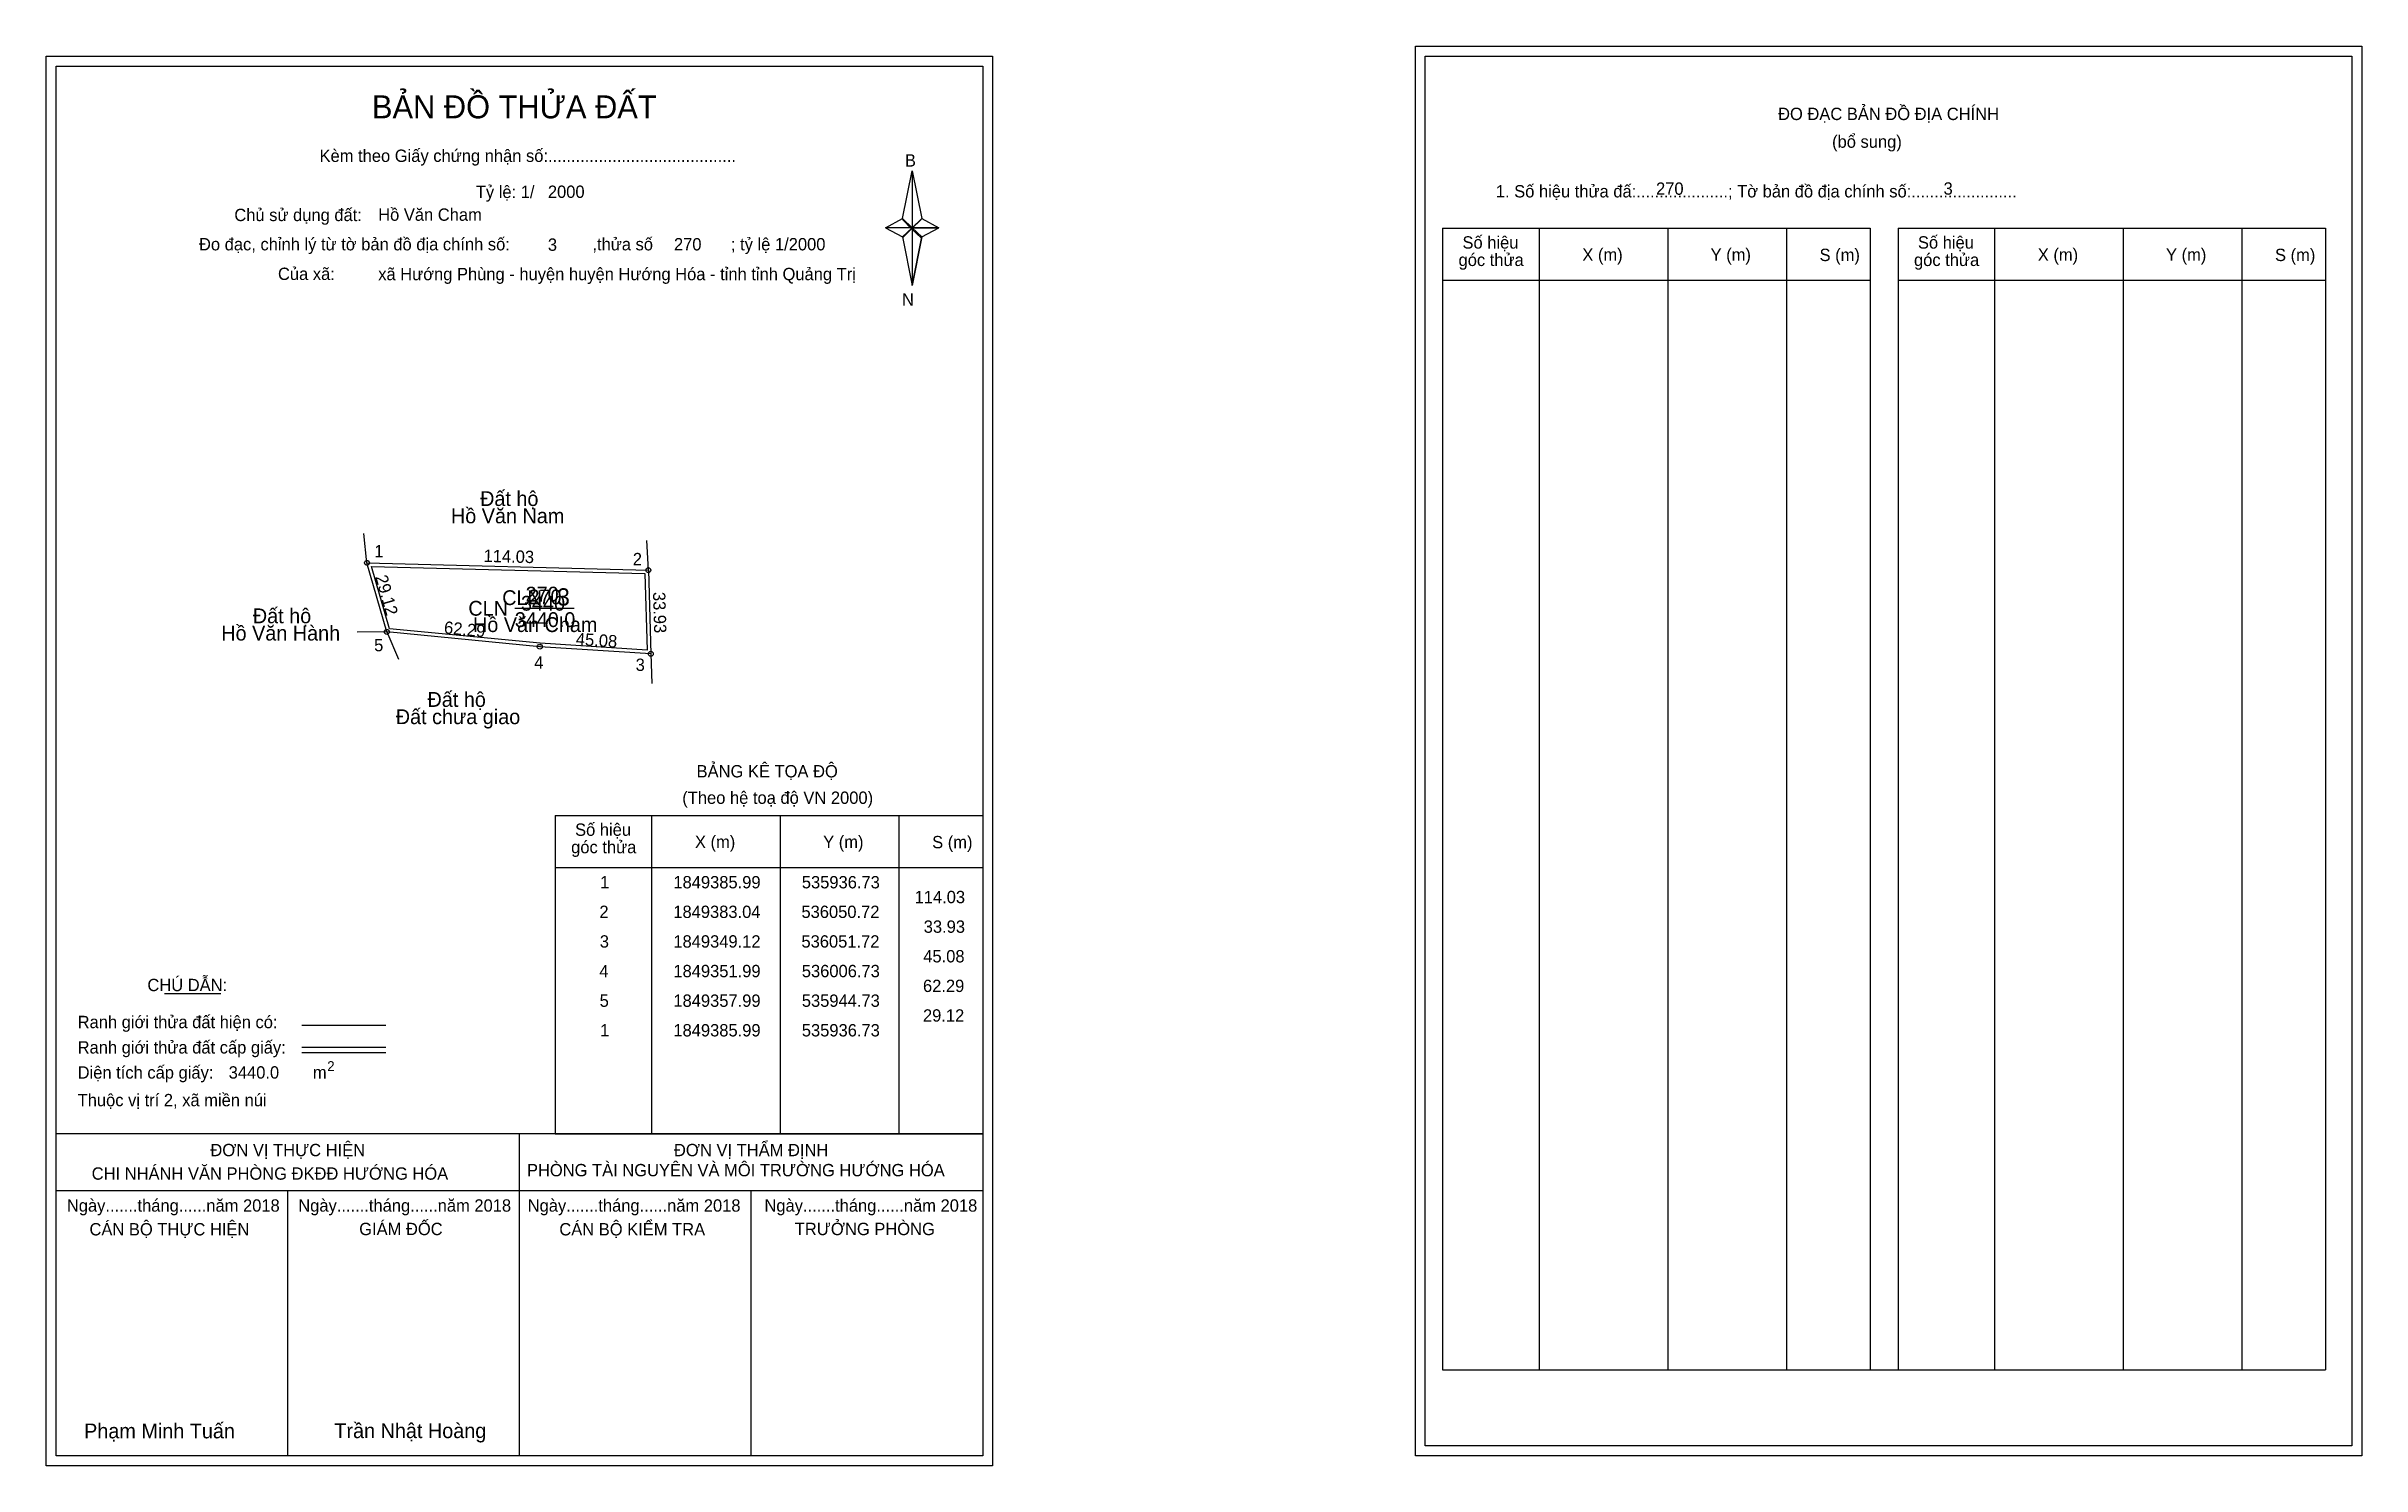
# Model space of a CAD drawing. Extents: x 535807 to 536745, y 1849020 to 1849595.
import ezdxf

# ---------------------------------------------------------------- set-up
doc = ezdxf.new("R2010")
doc.units = 0
for name, color, linetype in [('Level 1', 7, 'Continuous'), ('Level 10', 7, 'Continuous'), ('Level 11', 7, 'Continuous'), ('Level 13', 7, 'Continuous'), ('Level 2', 7, 'Continuous'), ('Level 27', 7, 'Continuous'), ('Level 3', 7, 'Continuous'), ('Level 36', 7, 'Continuous'), ('Level 4', 7, 'Continuous'), ('Level 49', 7, 'Continuous'), ('Level 5', 7, 'Continuous'), ('Level 53', 7, 'Continuous'), ('Level 55', 7, 'Continuous'), ('Level 6', 7, 'Continuous'), ('Level 63', 7, 'Continuous'), ('Level 7', 7, 'Continuous'), ('Level 9', 7, 'Continuous')]:
    doc.layers.add(name, color=color, linetype=linetype)

msp = doc.modelspace()

# ---------------------------------------------------------------- linework, layer by layer
at = {"layer": 'Level 1'}
for p, q in [((535810.82, 1849587.28), (535810.82, 1849587.28)), ((536365.46, 1849591.28), (536365.46, 1849591.28)), ((536153.66, 1849525.52), (536157.6, 1849544.8)), ((536157.6, 1849544.8), (536157.6, 1849521.75)), ((536157.6, 1849544.8), (536161.53, 1849525.52)), ((536146.77, 1849521.75), (536153.66, 1849525.52)), ((536153.66, 1849525.52), (536157.6, 1849521.75)), ((536157.3, 1849521.31), (536153.66, 1849525.08)), ((536157.6, 1849521.75), (536153.66, 1849518.07)), ((536157.3, 1849521.31), (536153.66, 1849517.63)), ((536153.66, 1849517.63), (536157.3, 1849521.31)), ((536153.66, 1849518.07), (536157.6, 1849498.35)), ((536161.24, 1849525.08), (536157.3, 1849521.31)), ((536157.3, 1849521.31), (536161.24, 1849525.08)), ((536161.24, 1849517.63), (536157.3, 1849521.31)), ((536161.53, 1849525.52), (536157.6, 1849521.75)), ((536157.6, 1849521.75), (536157.6, 1849498.35)), ((536157.6, 1849521.75), (536168.42, 1849521.75)), ((536157.6, 1849521.75), (536161.53, 1849518.07)), ((536161.53, 1849518.07), (536157.6, 1849498.35)), ((536161.53, 1849518.07), (536168.42, 1849521.75)), ((536372.53, 1849521.57), (536545.73, 1849521.57)), ((536411.71, 1849059.04), (536411.71, 1849521.57)), ((536463.85, 1849059.04), (536463.85, 1849521.57)), ((536511.8, 1849521.57), (536511.8, 1849059.04)), ((536545.73, 1849521.57), (536545.73, 1849059.04)), ((536557.04, 1849521.57), (536730.25, 1849521.57)), ((536596.22, 1849059.04), (536596.22, 1849521.57)), ((536648.37, 1849059.04), (536648.37, 1849521.57)), ((536696.31, 1849521.57), (536696.31, 1849059.04)), ((536730.25, 1849521.57), (536730.25, 1849059.04)), ((536372.53, 1849500.52), (536545.73, 1849500.52)), ((536557.04, 1849500.52), (536730.25, 1849500.52)), ((536013.01, 1849283.63), (536186.21, 1849283.63)), ((536052.19, 1849154.58), (536052.19, 1849283.63)), ((536104.33, 1849154.58), (536104.33, 1849283.63)), ((536152.27, 1849283.63), (536152.27, 1849154.58)), ((536013.01, 1849262.57), (536186.21, 1849262.57)), ((535854.65, 1849211.41), (535877.46, 1849211.41)), ((535910.38, 1849198.6), (535944.41, 1849198.6)), ((535910.38, 1849189.71), (535944.41, 1849189.71)), ((535910.38, 1849187.52), (535944.41, 1849187.52)), ((536024.47, 1849154.58), (535810.81, 1849154.58)), ((536186.21, 1849154.58), (535976.53, 1849154.58)), ((535998.51, 1849024.13), (535998.51, 1849154.58)), ((536013.01, 1849154.57), (536186.21, 1849154.57)), ((536186.21, 1849131.48), (535810.81, 1849131.48)), ((535904.66, 1849024.13), (535904.66, 1849131.48)), ((536092.36, 1849024.13), (536092.36, 1849131.48)), ((536372.53, 1849059.04), (536730.25, 1849059.04)), ((536186.21, 1849024.13), (536186.21, 1849024.13)), ((536740.86, 1849028.13), (536740.86, 1849028.13))]:
    msp.add_line(p, q, dxfattribs=at)
for points in [[(536153.66, 1849525.52), (536157.6, 1849544.8), (536157.6, 1849521.75)], [(536146.77, 1849521.75), (536153.66, 1849518.07), (536157.6, 1849521.75)], [(536157.6, 1849521.75), (536161.53, 1849525.52), (536168.42, 1849521.75)], [(536157.6, 1849521.75), (536157.6, 1849498.35), (536161.53, 1849518.07)]]:
    msp.add_lwpolyline(points, close=True, dxfattribs=at)
at = {"layer": 'Level 10'}
msp.add_line((536051.72, 1849349.12), (536006.73, 1849351.99), dxfattribs=at)
for points in [[(536050.72, 1849383.04), (536051.72, 1849349.12), (536006.73, 1849351.99), (535944.73, 1849357.99), (535936.73, 1849385.99)], [(536049.36, 1849381.67), (536050.28, 1849350.62), (536006.84, 1849353.39), (535945.81, 1849359.29), (535938.6, 1849384.54)]]:
    msp.add_lwpolyline(points, close=True, dxfattribs=at)
at = {"layer": 'Level 11'}
for centre in [(535936.73, 1849385.99), (536050.72, 1849383.04), (536050.72, 1849383.04), (535944.73, 1849357.99), (536006.73, 1849351.99), (536051.72, 1849349.12)]:
    msp.add_circle(centre, 1, dxfattribs=at)
at = {"layer": 'Level 27'}
for p, q in [((535936.73, 1849385.99), (535935.46, 1849397.92)), ((536050.72, 1849383.04), (536050.05, 1849395.02)), ((535944.73, 1849357.99), (535932.73, 1849357.92)), ((535944.73, 1849357.99), (535949.51, 1849346.98)), ((536051.72, 1849349.12), (536052.07, 1849337.13))]:
    msp.add_line(p, q, dxfattribs=at)
at = {"layer": 'Level 3'}
for p, q in [((536372.53, 1849521.57), (536372.53, 1849059.04)), ((536557.04, 1849521.57), (536557.04, 1849059.04)), ((536013.01, 1849283.63), (536013.01, 1849154.58))]:
    msp.add_line(p, q, dxfattribs=at)
at = {"layer": 'Level 63'}
for points in [[(536361.47, 1849595.28), (536744.87, 1849595.28), (536744.87, 1849024.13), (536361.47, 1849024.13)], [(535806.81, 1849591.28), (536190.21, 1849591.28), (536190.21, 1849020.13), (535806.81, 1849020.13)], [(535810.81, 1849587.28), (536186.21, 1849587.28), (536186.21, 1849024.13), (535810.81, 1849024.13)], [(536365.47, 1849591.28), (536740.87, 1849591.28), (536740.87, 1849028.13), (536365.47, 1849028.13)]]:
    msp.add_lwpolyline(points, close=True, dxfattribs=at)
at = {"layer": 'Level 9'}
msp.add_line((535996.59, 1849367.56), (536020.67, 1849367.56), dxfattribs=at)

# ---------------------------------------------------------------- texts
at = {"layer": 'Level 1'}
for s, height, p in [('BẢN ĐỒ THỬA ĐẤT', 9.3313, (535938.75, 1849566.09)), ('ĐO ĐẠC BẢN ĐỒ ĐỊA CHÍNH', 5, (536508.42, 1849565.4)), ('(bổ sung)', 5, (536530.3, 1849554.16)), ('Kèm theo Giấy chứng nhận số:.........................................', 5, (535917.51, 1849548.43)), ('B', 5, (536154.68, 1849546.55)), ('1. Số hiệu thửa đấ:....................; Tờ bản đồ địa chính số:.......................', 5, (536394.08, 1849534.04)), ('Chủ sử dụng đất:', 5, (535882.99, 1849524.45)), ('Đo đạc, chỉnh lý từ tờ bản đồ địa chính số:                  ,thửa số                 ; tỷ lệ 1/2000', 5, (535868.68, 1849512.59)), ('Số hiệu', 5, (536380.56, 1849513.31)), ('Số hiệu', 5, (536565.08, 1849513.31)), ('góc thửa', 5, (536378.97, 1849506.25)), ('X (m)', 5, (536429.12, 1849508.36)), ('Y (m)', 5, (536481.08, 1849508.36)), ('S (m)', 5, (536525.23, 1849508.26)), ('góc thửa', 5, (536563.49, 1849506.25)), ('X (m)', 5, (536613.64, 1849508.36)), ('Y (m)', 5, (536665.59, 1849508.36)), ('S (m)', 5, (536709.75, 1849508.26)), ('Của xã:', 5, (535900.67, 1849500.59)), ('N', 5, (536153.48, 1849490.21)), ('BẢNG KÊ TỌA ĐỘ', 5, (536070.27, 1849299.03)), ('(Theo hệ toạ độ VN 2000)', 5, (536064.47, 1849288.31)), ('góc thửa', 5, (536019.45, 1849268.3)), ('Số hiệu', 5, (536021.04, 1849275.36)), ('X (m)', 5, (536069.6, 1849270.41)), ('Y (m)', 5, (536121.55, 1849270.41)), ('S (m)', 5, (536165.71, 1849270.31)), ('CHÚ DẪN:', 5, (535847.77, 1849212.42)), ('Ranh giới thửa đất hiện có:', 5, (535819.51, 1849197.42)), ('Ranh giới thửa đất cấp giấy:', 5, (535819.51, 1849187.14)), ('Diện tích cấp giấy:', 5, (535819.51, 1849176.98)), ('m', 5, (535914.82, 1849177.02)), ('2', 4, (535920.62, 1849180.04)), ('Thuộc vị trí 2, xã miền núi', 5, (535819.51, 1849165.78)), ('ĐƠN VỊ THỰC HIỆN', 5, (535873.28, 1849145.54)), ('ĐƠN VỊ THẨM ĐỊNH', 5, (536061.09, 1849145.54)), ('CHI NHÁNH VĂN PHÒNG ĐKĐĐ HƯỚNG HÓA', 5, (535825.2, 1849136.02)), ('PHÒNG TÀI NGUYÊN VÀ MÔI TRƯỜNG HƯỚNG HÓA', 5, (536001.54, 1849137.4)), ('Ngày.......tháng......năm 2018', 5, (535815.15, 1849123.07)), ('Ngày.......tháng......năm 2018', 5, (535908.89, 1849123.07)), ('Ngày.......tháng......năm 2018', 5, (536001.84, 1849123.07)), ('Ngày.......tháng......năm 2018', 5, (536097.76, 1849123.07)), ('CÁN BỘ THỰC HIỆN', 5, (535824.31, 1849113.44)), ('GIÁM ĐỐC', 5, (535933.58, 1849113.56)), ('CÁN BỘ KIỂM TRA', 5, (536014.66, 1849113.44)), ('TRƯỞNG PHÒNG', 5, (536110.04, 1849113.56)), ('Phạm Minh Tuấn', 6, (535822.13, 1849031.21)), ('Trần Nhật Hoàng', 6, (535923.52, 1849031.31))]:
    msp.add_text(s, height=height, dxfattribs=at).set_placement(p)
at = {"layer": 'Level 11'}
msp.add_text('Tỷ lệ: 1/', height=5, dxfattribs=at).set_placement((535980.83, 1849533.81))
at = {"layer": 'Level 13'}
for s, p in [('CLN', (535977.8, 1849364.56)), ('270', (536002.14, 1849369.16)), ('3440.0', (535996.6, 1849359.96))]:
    msp.add_text(s, height=6, dxfattribs=at).set_placement(p)
at = {"layer": 'Level 2'}
msp.add_text('Hồ Văn Cham', height=6, dxfattribs=at).set_placement((535979.69, 1849357.94))
at = {"layer": 'Level 3'}
msp.add_text('CLN', height=6, dxfattribs=at).set_placement((535991.52, 1849368.86))
at = {"layer": 'Level 36'}
for s, p in [('Đất hộ', (535982.56, 1849409.01)), ('Hồ Văn Nam', (535970.74, 1849402.01)), ('Đất hộ', (535890.49, 1849361.5)), ('Hồ Văn Hành', (535877.69, 1849354.5)), ('Đất hộ', (535961.25, 1849327.62)), ('Đất chưa giao', (535948.39, 1849320.62))]:
    msp.add_text(s, height=6, dxfattribs=at).set_placement(p)
at = {"layer": 'Level 4'}
msp.add_text('270', height=6, dxfattribs=at).set_placement((536000.99, 1849370.3))
at = {"layer": 'Level 49'}
for s, rotation, p in [('114.03', 358.51755, (535983.92, 1849386.37)), ('29.12', 285.9454, (535940.03, 1849380.27)), ('33.93', 271.68866, (536052.58, 1849374.13)), ('62.29', 354.47246, (535967.77, 1849357.37)), ('45.08', 356.34994, (536021.24, 1849352.67))]:
    msp.add_text(s, height=5, rotation=rotation, dxfattribs=at).set_placement(p)
at = {"layer": 'Level 5'}
msp.add_text('3440', height=6, dxfattribs=at).set_placement((535999.13, 1849366.6))
at = {"layer": 'Level 53'}
for s, p in [('1', (536031.2, 1849254.07)), ('1849385.99', (536060.87, 1849254.07)), ('535936.73', (536112.9, 1849254.07)), ('2', (536030.9, 1849242.07)), ('1849383.04', (536060.84, 1849242.07)), ('536050.72', (536112.75, 1849242.07)), ('114.03', (536158.59, 1849248.07)), ('33.93', (536162.29, 1849236.07)), ('3', (536031.06, 1849230.07)), ('1849349.12', (536060.86, 1849230.07)), ('536051.72', (536112.75, 1849230.07)), ('45.08', (536162.1, 1849224.07)), ('4', (536030.88, 1849218.07)), ('1849351.99', (536060.87, 1849218.07)), ('536006.73', (536112.9, 1849218.07)), ('62.29', (536161.99, 1849212.07)), ('5', (536030.99, 1849206.07)), ('1849357.99', (536060.87, 1849206.07)), ('535944.73', (536112.9, 1849206.07)), ('1', (536031.2, 1849194.07)), ('1849385.99', (536060.87, 1849194.07)), ('535936.73', (536112.9, 1849194.07)), ('29.12', (536161.98, 1849200.07))]:
    msp.add_text(s, height=5, dxfattribs=at).set_placement(p)
at = {"layer": 'Level 55'}
for s, height, p in [('269', 0.22, (535936.49, 1849385.77)), ('269', 0.22, (535936.49, 1849385.77)), ('1', 0.8, (535936.51, 1849385.99)), ('0', 0.22, (535936.65, 1849385.77)), ('0', 0.22, (535936.65, 1849385.77)), ('2', 0.8, (536050.45, 1849383.04)), ('269', 0.22, (536050.48, 1849382.82)), ('269', 0.22, (536050.48, 1849382.82)), ('0', 0.22, (536050.64, 1849382.82)), ('5', 0.8, (535944.47, 1849357.99)), ('0', 0.22, (535944.65, 1849357.77)), ('0', 0.22, (535944.65, 1849357.77)), ('0', 0.22, (535944.65, 1849357.77)), ('4', 0.8, (536006.45, 1849351.99)), ('0', 0.22, (536006.65, 1849351.77)), ('3', 0.8, (536051.47, 1849349.12)), ('0', 0.22, (536051.64, 1849348.9)), ('0', 0.22, (536051.64, 1849348.9))]:
    msp.add_text(s, height=height, dxfattribs=at).set_placement(p)
at = {"layer": 'Level 6'}
for s, p in [('2000', (536010.02, 1849533.85)), ('270', (536458.98, 1849535.12)), ('3', (536575.47, 1849535.16)), ('Hồ Văn Cham', (535941.26, 1849524.58)), ('3', (536010.02, 1849512.41)), ('270', (536061.1, 1849512.57)), ('xã Hướng Phùng - huyện huyện Hướng Hóa - tỉnh tỉnh Quảng Trị', (535941.29, 1849500.5)), ('3440.0', (535880.7, 1849176.99))]:
    msp.add_text(s, height=5, dxfattribs=at).set_placement(p)
at = {"layer": 'Level 7'}
msp.add_text('3', height=7, dxfattribs=at).set_placement((536013.72, 1849368.67))
at = {"layer": 'Level 9'}
for s, p in [('1', (535939.68, 1849388.19)), ('2', (536044.43, 1849385)), ('5', (535939.63, 1849350.13)), ('4', (536004.5, 1849343.11)), ('3', (536045.58, 1849342.17))]:
    msp.add_text(s, height=5, dxfattribs=at).set_placement(p)

doc.saveas('drawing.dxf')
